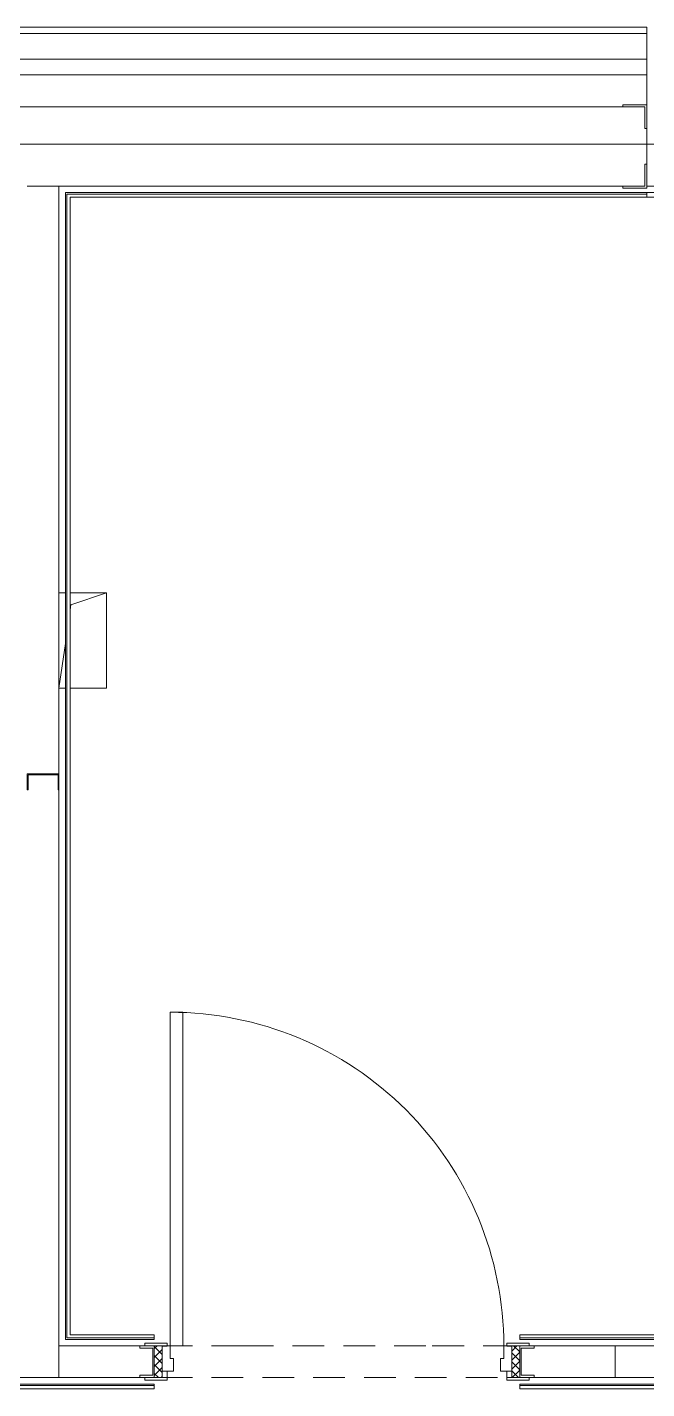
# Model space of a CAD drawing. Header units: millimetres. Extents: x 5993 to 95364, y 94667 to 143522.
# Drawn here: x 48266.4 to 48425.1, y 120744 to 121092.8 of the extents above; entities that cross this region are included whole.
import ezdxf

# ---------------------------------------------------------------- set-up
doc = ezdxf.new("R2010")
doc.units = ezdxf.units.MM
for name, pattern in [('200_ШТРИХ_ш1п0_6_', [160, 100, -60]), ('50_200_ШТРИХ_1Т_ш5_п1_п1_', [1400, 1000, -200, 0, -200]), ('Штрих короткий', [300, 150, -150])]:
    doc.linetypes.add(name, pattern=pattern)
for name, color, linetype, lineweight in [('0-2', 7, 'Continuous', 9), ('S-GRID-____-OTLN-1', 7, '50_200_ШТРИХ_1Т_ш5_п1_п1_', 9), ('Двери', 7, 'Continuous', 9), ('Каркас_Импост', 7, 'Continuous', 13), ('Каркас_Импост-1', 7, 'Continuous', 9), ('Обобщенные модели', 7, 'Continuous', 9), ('Общие ребра', 7, 'Continuous', 9), ('Открывание-1', 7, 'Continuous', 9), ('Панель', 7, 'Continuous', 13), ('Перемычка-1', 7, 'Штрих короткий', 9), ('Перемычка_Пунктирные линии-1', 7, '200_ШТРИХ_ш1п0_6_', 9), ('Стены', 7, 'Continuous', 9), ('Стены-1', 7, 'Continuous', 13)]:
    doc.layers.add(name, color=color, linetype=linetype, lineweight=lineweight)

# ---------------------------------------------------------------- blocks, each defined once
blk = doc.blocks.new('Дверь_СКБ_1Ст_Внутренняя_ШЕР - СОШ_Д-23_Дв_1150x2100h_ Кабинет врача_ Процедурный кабинет_ Прививочный кабинет-27864165-АИ2_01_План напольных покрытий и плинтусов 1го этажа _Часть 1_')
at = {"layer": 'Двери'}
h = blk.add_hatch(dxfattribs=at)
h.set_pattern_fill('FP_60', color=256, style=0, pattern_type=2)
h.set_pattern_definition([(135, (1726.411, 114.685), (-14.14213562373095, -14.14213562373095), []), (225, (1726.411, 114.685), (14.14213562373095, -14.14213562373095), [])])
h.paths.add_polyline_path([(587.500000000083, -49.99999999986302), (587.500000000083, 50.00000000010558), (562.5000000000887, 50.00000000010558), (562.5000000000887, -49.99999999986302)], flags=0)
at = {"layer": 'Каркас_Импост-1'}
h = blk.add_hatch(dxfattribs=at)
h.set_pattern_fill('FP_61', color=256, style=0, pattern_type=2)
h.set_pattern_definition([(45, (-396.384, 114.685), (-14.14213562373095, 14.14213562373095), []), (135, (-396.384, 114.685), (-14.14213562373095, -14.14213562373095), [])])
h.paths.add_polyline_path([(-537.4999999999211, -49.99999999988901), (-537.4999999999211, 50.00000000010558), (-562.4999999999154, 50.00000000010558), (-562.4999999999154, -49.99999999988901)], flags=0)
at = {"layer": 'Каркас_Импост'}
for p, q in [((-522.5000000000047, 57.99999999999704), (-592.500000000005, 57.99999999999704)), ((-592.500000000005, 57.99999999999704), (-592.500000000005, 49.99999999999613)), ((-592.500000000005, 49.99999999999613), (-522.5000000000047, 49.99999999999613)), ((-537.5000000000049, 49.99999999999423), (-562.500000000005, 49.99999999999423)), ((-562.500000000005, 49.99999999999423), (-562.500000000005, -50.00000000000185)), ((-512.500000000007, 50.00000000094766), (-537.500000000007, 50.00000000094766)), ((-537.500000000007, 50.00000000094766), (-537.500000000007, -29.99999999905233)), ((-537.5000000000049, -50.00000000000185), (-537.5000000000049, 49.99999999999423)), ((-522.5000000000047, 49.99999999999613), (-537.5000000000049, 49.99999999999613)), ((-537.5000000000049, 49.99999999999613), (-537.5000000000049, 48.99999999999687)), ((-537.5000000000049, 48.99999999999687), (-522.5000000000047, 48.99999999999687)), ((-522.5000000000047, 49.99999999999613), (-522.5000000000047, 57.99999999999704)), ((-522.5000000000047, 48.99999999999687), (-522.5000000000047, 49.99999999999613)), ((-512.500000000007, 10.0000000009484), (-512.500000000007, 50.00000000094766)), ((537.4999999999924, 50.00000000094766), (537.4999999999924, 10.0000000009484)), ((562.4999999999931, 50.00000000094766), (537.4999999999924, 50.00000000094766)), ((617.4999999999964, 57.99999999998287), (547.499999999996, 57.99999999998287)), ((547.499999999996, 57.99999999998289), (547.499999999996, 49.99999999997168)), ((562.4999999999967, 49.99999999999591), (547.499999999996, 49.99999999999591)), ((547.499999999996, 49.99999999999593), (547.499999999996, 48.99999999999662)), ((547.499999999996, 49.99999999997168), (617.4999999999964, 49.99999999997168)), ((547.499999999996, 48.99999999999662), (562.4999999999967, 48.99999999999662)), ((562.4999999999931, -29.99999999905233), (562.4999999999931, 50.00000000094766)), ((587.4999999999964, 49.99999999999408), (562.4999999999958, 49.99999999999408)), ((562.4999999999958, 49.9999999999941), (562.4999999999958, -49.9999999999718)), ((562.4999999999967, 48.99999999999662), (562.4999999999967, 49.99999999999591)), ((587.4999999999964, -49.99999999997181), (587.4999999999964, 49.99999999999408)), ((617.4999999999964, 49.99999999997168), (617.4999999999964, 57.99999999998287)), ((-502.5000000000077, 10.0000000009484), (-512.500000000007, 10.0000000009484)), ((-502.5000000000077, -29.99999999905233), (-502.5000000000077, 10.0000000009484)), ((537.4999999999924, 10.0000000009484), (527.4999999999918, 10.0000000009484)), ((527.4999999999918, 10.0000000009484), (527.4999999999918, -29.99999999905233)), ((-537.500000000007, -29.99999999905233), (-502.5000000000077, -29.99999999905233)), ((-522.5000000000047, -30.00000000001632), (-537.5000000000049, -30.00000000001632)), ((-537.5000000000049, -30.00000000001632), (-537.5000000000049, -50.00000000000357)), ((-522.5000000000047, -50.00000000000357), (-522.5000000000047, -30.00000000001632)), ((527.4999999999918, -29.99999999905233), (562.4999999999931, -29.99999999905233)), ((562.4999999999967, -30.00000000001656), (547.499999999996, -30.00000000001656)), ((547.499999999996, -30.00000000001656), (547.499999999996, -50.00000000000377)), ((562.4999999999967, -50.00000000000379), (562.4999999999967, -30.00000000001656)), ((-522.5000000000047, -50.00000000000356), (-592.500000000005, -50.00000000000356)), ((-592.500000000005, -50.00000000000356), (-592.500000000005, -57.99999999999862)), ((-592.500000000005, -57.99999999999862), (-522.5000000000047, -57.99999999999862)), ((-562.500000000005, -50.00000000000185), (-537.5000000000049, -50.00000000000185)), ((-537.5000000000049, -50.00000000000357), (-522.5000000000047, -50.00000000000357)), ((-522.5000000000047, -57.99999999999862), (-522.5000000000047, -50.00000000000356)), ((547.499999999996, -50.00000000000377), (562.4999999999967, -50.00000000000377)), ((617.499999999996, -50.00000000000406), (547.4999999999957, -50.00000000000406)), ((547.4999999999957, -50.00000000000406), (547.4999999999957, -58.00000000001143)), ((547.4999999999957, -58.00000000001143), (617.499999999996, -58.00000000001143)), ((562.4999999999958, -49.9999999999718), (587.4999999999964, -49.9999999999718)), ((617.499999999996, -58.00000000001145), (617.499999999996, -50.00000000000406))]:
    blk.add_line(p, q, dxfattribs=at)
at = {"layer": 'Открывание-1'}
blk.add_arc((-512.4999999999969, 50.00000000094656), 1049.99999999999, 359.9999999999996, 90.00000000000105, dxfattribs=at)
at = {"layer": 'Панель'}
for p, q in [((-512.5000000000149, 1100.000000000936), (-512.5000000000097, 50.00000000093574)), ((-472.5000000000149, 1100.000000000936), (-512.5000000000149, 1100.000000000936)), ((-472.5000000000097, 50.00000000093601), (-472.5000000000149, 1100.000000000936)), ((-512.5000000000097, 50.00000000093574), (-472.5000000000097, 50.00000000093574))]:
    blk.add_line(p, q, dxfattribs=at)
blk = doc.blocks.new('Проем_Дверь_Прямоугольный - 1800х2700h_оконные проемы-25805030-АИ2_01_План напольных покрытий и плинтусов 1го этажа _Часть 1_')
at = {"layer": 'Перемычка-1'}
for p, q in [((899.9999999999917, 125.0000000009615), (-900.0000000000082, 125.0000000009615)), ((899.9999999999917, -125), (-900.0000000000082, -125))]:
    blk.add_line(p, q, dxfattribs=at)
blk = doc.blocks.new('Фахверк_СКБ_Уголок - 250_2700-27497298-АИ2_01_План напольных покрытий и плинтусов 1го этажа _Часть 1_')
at = {"layer": 'Обобщенные модели'}
for p, q in [((199.9999999999932, 181.0000000000102), (124.9999999999923, 181.0000000000102)), ((124.9999999999923, 181.0000000000102), (124.9999999999923, 106.0000000000104)), ((130.9999999999934, 106.0000000000104), (130.9999999999934, 175.0000000000097)), ((130.9999999999934, 175.0000000000097), (199.9999999999932, 175.0000000000097)), ((199.9999999999932, 175.0000000000097), (199.9999999999932, 181.0000000000102)), ((124.9999999999923, 106.0000000000104), (130.9999999999934, 106.0000000000104)), ((130.9999999999925, -5.999999999986928), (124.9999999999923, -5.999999999986928)), ((124.9999999999923, -5.999999999986928), (124.9999999999923, -80.99999999998717)), ((130.9999999999925, -74.99999999998667), (130.9999999999925, -5.999999999986928)), ((124.9999999999923, -80.99999999998717), (199.9999999999924, -80.99999999998717)), ((199.9999999999924, -74.99999999998667), (130.9999999999925, -74.99999999998667)), ((199.9999999999924, -80.99999999998717), (199.9999999999924, -74.99999999998667))]:
    blk.add_line(p, q, dxfattribs=at)
blk = doc.blocks.new('АР_Перемычка - АР_Перемычка-27839309-АИ2_01_План напольных покрытий и плинтусов 1го этажа _Часть 1_')
at = {"layer": 'Обобщенные модели'}
blk.add_line((-300.0000000000002, -49.9999999999935), (-299.0000000000001, -49.9999999999935), dxfattribs=at)
at = {"layer": 'Перемычка_Пунктирные линии-1'}
for p, q in [((-300.0000000000002, 50.00000000000646), (275.0000000000159, 50.00000000000646)), ((-300.0000000000002, -49.9999999999935), (-300.0000000000002, 50.00000000000646)), ((275.0000000000159, 50.00000000000646), (875.0000000000125, 50.00000000000646)), ((875.0000000000125, 50.00000000000646), (1450.000000000003, 50.00000000000646)), ((1450.000000000003, 50.00000000000646), (1450.000000000003, -49.9999999999935)), ((-300.0000000000002, -49.9999999999935), (1450.000000000003, -49.9999999999935))]:
    blk.add_line(p, q, dxfattribs=at)
blk = doc.blocks.new('154_Фахверк_СКБ_Швеллер - Тип_100_4010-27736299-АИ2_01_План напольных покрытий и плинтусов 1го этажа _Часть 1_')
at = {"layer": 'Обобщенные модели'}
for p, q in [((174.9999999999923, 50.00000000000986), (124.9999999999923, 50.00000000000986)), ((124.9999999999923, 50.00000000000986), (124.9999999999923, -49.99999999999013)), ((127.9999999999923, 47.00000000000985), (174.9999999999923, 47.00000000000985)), ((127.9999999999923, -46.99999999999012), (127.9999999999923, 47.00000000000985)), ((174.9999999999923, 47.00000000000985), (174.9999999999923, 50.00000000000986)), ((124.9999999999923, -49.99999999999013), (174.9999999999923, -49.99999999999013)), ((174.9999999999923, -46.99999999999012), (127.9999999999923, -46.99999999999012)), ((174.9999999999923, -49.99999999999013), (174.9999999999923, -46.99999999999012))]:
    blk.add_line(p, q, dxfattribs=at)
blk = doc.blocks.new('154_Стойка_СКБ_Швеллер - СМ-2230_100-V198-АИ2_01_План напольных покрытий и плинтусов 1го этажа _Часть 1_')
at = {"layer": 'Обобщенные модели'}
for p, q in [((170.9999999999923, 50.00000000000988), (155.6896294990068, 50.00000000000988)), ((170.9999999999923, 42.40000000000987), (170.9999999999923, 50.00000000000988)), ((129.4999999999923, 42.40000000000987), (170.9999999999923, 42.40000000000987)), ((129.4999999999923, -42.39999999999011), (129.4999999999923, 42.40000000000987)), ((170.9999999999923, -42.39999999999011), (129.4999999999923, -42.39999999999011)), ((170.9999999999923, -49.9999999999901), (170.9999999999923, -42.39999999999011)), ((155.6896294990068, -49.9999999999901), (170.9999999999923, -49.9999999999901))]:
    blk.add_line(p, q, dxfattribs=at)
blk = doc.blocks.new('154_Стойка_СКБ_Швеллер - СМ-2230_100-28215779-АИ2_01_План напольных покрытий и плинтусов 1го этажа _Часть 1_')
at = {"layer": 'Обобщенные модели'}
for p, q in [((170.9999999999923, 50.00000000000988), (155.0000000000205, 50.00000000000988)), ((170.9999999999923, 42.40000000000987), (170.9999999999923, 50.00000000000988)), ((129.4999999999923, 42.40000000000987), (170.9999999999923, 42.40000000000987)), ((129.4999999999923, -42.39999999999011), (129.4999999999923, 42.40000000000987)), ((170.9999999999923, -42.39999999999011), (129.4999999999923, -42.39999999999011)), ((170.9999999999923, -49.9999999999901), (170.9999999999923, -42.39999999999011)), ((155.0000000000205, -49.9999999999901), (170.9999999999923, -49.9999999999901))]:
    blk.add_line(p, q, dxfattribs=at)
blk = doc.blocks.new('AR_Отверстие прямоугольное _в плите_ - AR_Отверстие прямоугольное _в плите_-V224-АИ2_01_План напольных покрытий и плинтусов 1го этажа _Часть 1_')
at = {"layer": 'Обобщенные модели'}
for p, q in [((-55.00000000090474, 150.0000000756069), (-74.99999996159637, 150.0000000756069)), ((74.9999999616036, 150.0000000756069), (-40.00000000091728, 150.0000000756069)), ((-37.49999998079636, 112.5000000948069), (74.9999999616036, 150.0000000756069)), ((74.9999999616036, -150.0000000755931), (74.9999999616036, 150.0000000756069)), ((-40.00000000093853, 94.99999993349178), (-37.49999998079636, 112.5000000948069)), ((-74.99999996159637, -150.0000000755931), (-55.00000000091255, -10.00000018824641)), ((-74.99999996159637, -150.0000000755931), (-55.00000000090473, -150.0000000755931)), ((-40.00000000091728, -150.0000000755931), (74.9999999616036, -150.0000000755931))]:
    blk.add_line(p, q, dxfattribs=at)

msp = doc.modelspace()

# ---------------------------------------------------------------- linework, layer by layer
at = {"layer": 'S-GRID-____-OTLN-1', "color": 251, "ltscale": 0.6, "true_color": 0x636466}
msp.add_line((50293.30950994242, 121062.8369881515), (41443.96669787401, 121062.8369881515), dxfattribs=at)
at = {"layer": 'Общие ребра'}
for p, q in [((48095.4728274005, 121091.2000475999), (48425.12458663216, 121091.2000475999)), ((48425.12458663216, 121091.2000475999), (48095.4728274005, 121091.2000475999)), ((48095.4728274005, 121084.6884079113), (48425.12458663216, 121084.6884079113)), ((48095.4728274005, 121080.618633106), (48425.12458663216, 121080.618633106)), ((48419.01992442417, 121072.4790834953), (48172.79854870174, 121072.4790834953)), ((48172.79854870174, 121072.4790834953), (48419.01992442417, 121072.4790834953)), ((48274.54291883501, 121052.1302094687), (48266.40336922434, 121052.1302094687)), ((48276.57780623766, 120757.0715360823), (48276.57780623766, 121050.095322066)), ((48276.57780623766, 121050.095322066), (48277.39176119874, 121050.095322066)), ((48277.39176119874, 121050.095322066), (48425.12458663216, 121050.095322066)), ((48277.39176119874, 120757.0715360823), (48276.57780623766, 120757.0715360823)), ((48298.96156766696, 120757.0715360823), (48277.39176119874, 120757.0715360823)), ((48561.46204261071, 120757.0715360823), (48392.56638818956, 120757.0715360823)), ((48298.96156766696, 120744.8622116663), (48087.33327778986, 120744.8622116663)), ((48519.95033959637, 120744.8622116663), (48392.56638818956, 120744.8622116663))]:
    msp.add_line(p, q, dxfattribs=at)
at = {"layer": 'Стены'}
for p, q in [((48571.63647962404, 121052.1302094687), (48425.12458663216, 121052.1302094687)), ((48425.12458663216, 121050.5022995465), (48568.78763726031, 121050.5022995465)), ((48568.78763726031, 121049.281367105), (48425.12458663216, 121049.281367105))]:
    msp.add_line(p, q, dxfattribs=at)
at = {"layer": 'Стены-1'}
for p, q in [((48425.12458663216, 121092.827957522), (48095.4728274005, 121092.827957522)), ((48425.12458663216, 121091.2000475999), (48425.12458663216, 121092.827957522)), ((48425.12458663216, 121072.967456472), (48425.12458663216, 121091.2000475999)), ((48425.12458663216, 121057.7464987001), (48425.12458663216, 121066.862794264)), ((48274.54291883501, 120901.5485416715), (48274.54291883501, 121052.1302094687)), ((48274.54291883501, 121052.1302094687), (48419.01992442417, 121052.1302094687)), ((48276.17082875714, 121050.5022995466), (48276.17082875714, 120756.6645586018)), ((48276.57780623766, 121050.5022995466), (48276.17082875714, 121050.5022995466)), ((48277.39176119874, 121050.5022995466), (48276.57780623766, 121050.5022995466)), ((48425.12458663216, 121050.5022995465), (48277.39176119874, 121050.5022995466)), ((48277.39176119874, 120757.8854910434), (48277.39176119874, 121049.281367105)), ((48277.39176119874, 121049.281367105), (48425.12458663216, 121049.281367105)), ((48425.12458663216, 121049.281367105), (48425.12458663216, 121050.5022995465)), ((48274.54291883501, 120755.0366486797), (48274.54291883501, 120897.4787668662)), ((48295.21737484608, 120755.0366486797), (48274.54291883501, 120755.0366486797)), ((48276.17082875714, 120756.6645586018), (48276.57780623766, 120756.6645586018)), ((48276.57780623766, 120756.6645586018), (48277.39176119874, 120756.6645586018)), ((48298.96156766696, 120757.8854910434), (48277.39176119874, 120757.8854910434)), ((48277.39176119874, 120756.6645586018), (48298.96156766696, 120756.6645586018)), ((48298.96156766696, 120756.6645586018), (48298.96156766696, 120757.8854910434)), ((48560.64808764964, 120757.8854910434), (48392.56638818956, 120757.8854910434)), ((48392.56638818956, 120757.8854910434), (48392.56638818956, 120756.6645586018)), ((48392.56638818956, 120756.6645586018), (48561.86902009124, 120756.6645586018)), ((48563.49693001337, 120755.0366486797), (48396.31058101045, 120755.0366486797)), ((48298.96156766696, 120745.2691891469), (48087.33327778986, 120745.2691891469)), ((48087.33327778986, 120744.0482567053), (48298.96156766696, 120744.0482567053)), ((48189.07764792308, 120746.897099069), (48295.21737484608, 120746.897099069)), ((48298.96156766696, 120744.0482567053), (48298.96156766696, 120745.2691891469)), ((48519.95033959637, 120745.2691891469), (48392.56638818956, 120745.2691891469)), ((48392.56638818956, 120745.2691891469), (48392.56638818956, 120744.0482567053)), ((48392.56638818956, 120744.0482567053), (48519.95033959637, 120744.0482567053)), ((48396.31058101045, 120746.897099069), (48522.7991819601, 120746.897099069))]:
    msp.add_line(p, q, dxfattribs=at)

# ---------------------------------------------------------------- block references
at = {"layer": '0-2', "xscale": 0.08139549610658335, "yscale": 0.08139549610658335, "zscale": 0.08139549610658335}
for name, p, rotation in [('Фахверк_СКБ_Уголок - 250_2700-27497298-АИ2_01_План напольных покрытий и плинтусов 1го этажа _Часть 1_', (48435.29902364548, 121066.3744212874), 180), ('154_Фахверк_СКБ_Швеллер - Тип_100_4010-27736299-АИ2_01_План напольных покрытий и плинтусов 1го этажа _Часть 1_', (48270.47314402969, 120911.7229786848), 270), ('154_Стойка_СКБ_Швеллер - СМ-2230_100-V198-АИ2_01_План напольных покрытий и плинтусов 1го этажа _Часть 1_', (48309.13600468029, 120750.9668738743), 180)]:
    msp.add_blockref(name, p, dxfattribs=dict(at, rotation=rotation))
for name, p in [('Проем_Дверь_Прямоугольный - 1800х2700h_оконные проемы-25805030-АИ2_01_План напольных покрытий и плинтусов 1го этажа _Часть 1_', (48498.38053312809, 121062.304646482)), ('AR_Отверстие прямоугольное _в плите_ - AR_Отверстие прямоугольное _в плите_-V224-АИ2_01_План напольных покрытий и плинтусов 1го этажа _Часть 1_', (48280.64758104306, 120935.7346500363)), ('Дверь_СКБ_1Ст_Внутренняя_ШЕР - СОШ_Д-23_Дв_1150x2100h_ Кабинет врача_ Процедурный кабинет_ Прививочный кабинет-27864165-АИ2_01_План напольных покрытий и плинтусов 1го этажа _Часть 1_', (48344.74653422693, 120750.9668738743)), ('АР_Перемычка - АР_Перемычка-27839309-АИ2_01_План напольных покрытий и плинтусов 1го этажа _Часть 1_', (48298.96156766696, 120750.9668738743)), ('154_Стойка_СКБ_Швеллер - СМ-2230_100-28215779-АИ2_01_План напольных покрытий и плинтусов 1го этажа _Часть 1_', (48382.39195117624, 120750.9668738743))]:
    msp.add_blockref(name, p, dxfattribs=at)

doc.saveas('drawing.dxf')
